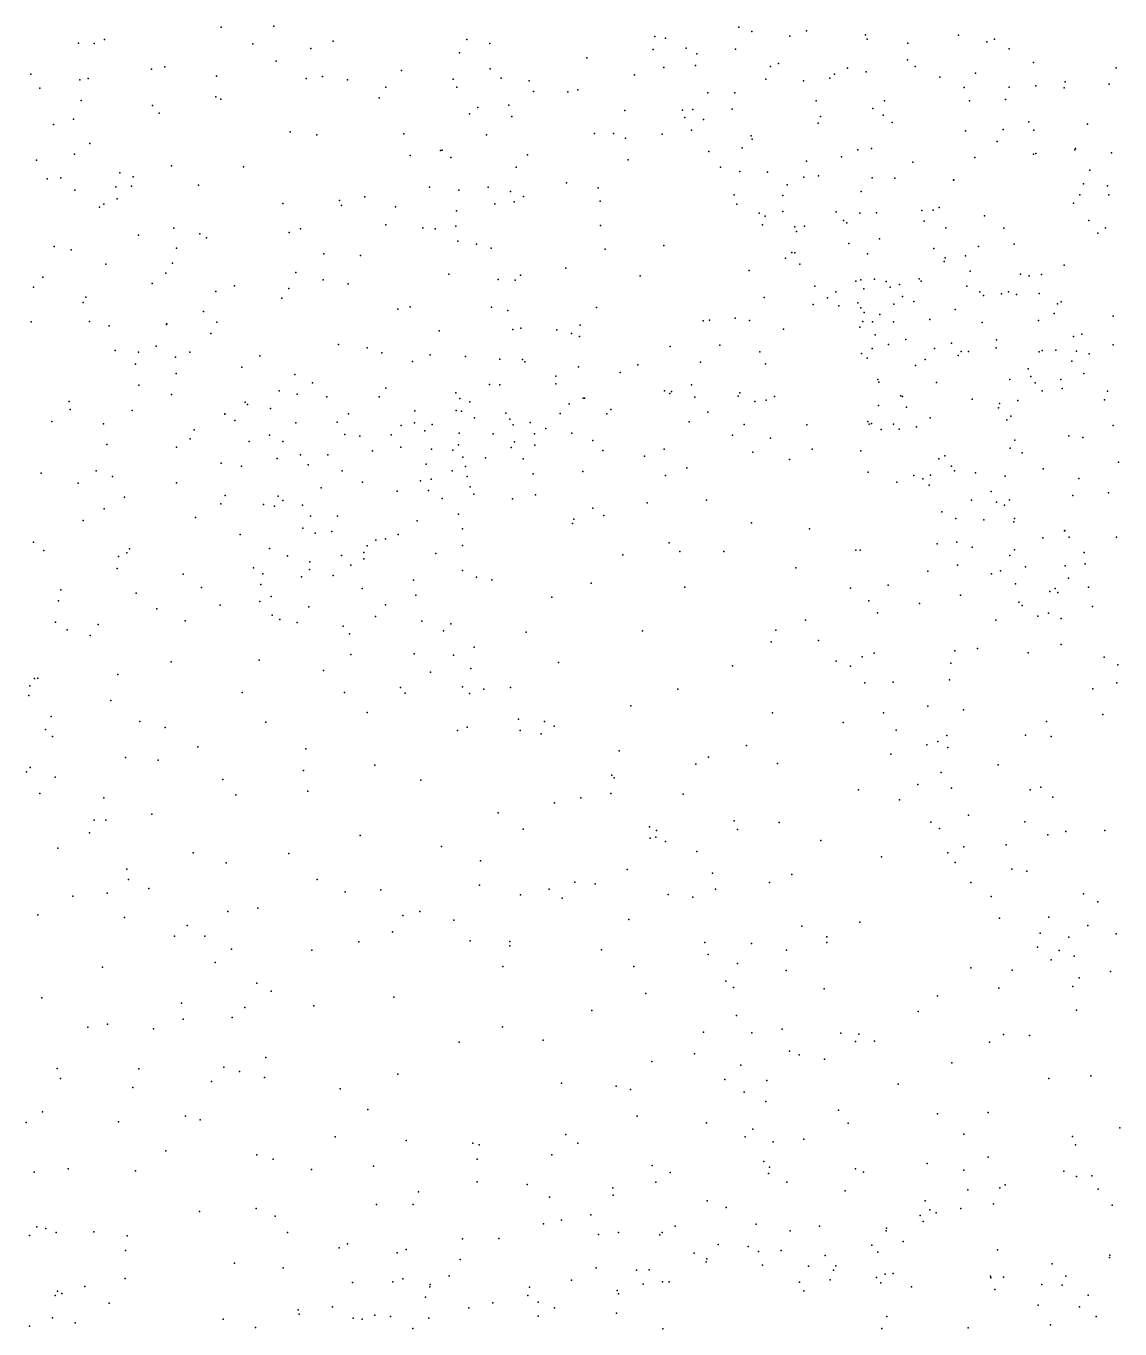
# Model space of a CAD drawing. Header units: metres. Extents: x -23.9 to 23.9, y -28.5 to 28.5.
# Drawn here: x 7.471 to 8.964, y 0.012 to 1.791 of the extents above; entities that cross this region are included whole.
import ezdxf

# ---------------------------------------------------------------- set-up
doc = ezdxf.new("R2010")
doc.units = ezdxf.units.M

msp = doc.modelspace()

# ---------------------------------------------------------------- linework, layer by layer
for p in [(7.737, 1.7899, 20.0564), (7.8087, 1.7914, -10.4036), (8.4438, 1.7901, 23.4447), (8.4613, 1.784, 22.6594), (8.5362, 1.7851, 21.4219), (8.6169, 1.7794, 20.386), (7.5422, 1.7679, 19.3454), (7.5637, 1.7677, 19.7244), (7.5774, 1.7729, 22.3736), (7.7803, 1.7672, -8.4172), (7.8898, 1.7709, 20.1505), (8.0722, 1.7731, 20.4375), (8.1039, 1.7674, 20.6408), (8.3291, 1.777, 21.044), (8.3437, 1.7747, 23.229), (8.3717, 1.7613, 20.7), (8.5134, 1.7775, 20.4646), (8.6189, 1.7736, 22.5182), (8.6747, 1.7682, -22.5853), (8.7435, 1.7788, 20.309), (8.7823, 1.7697, 19.8262), (8.7929, 1.7736, 19.9949), (7.8592, 1.7609, -0.5112), (8.0622, 1.7547, 8.3978), (8.2361, 1.7481, 21.4108), (8.3266, 1.7593, 23.0654), (8.3864, 1.7534, 21.1915), (8.4391, 1.76, -10.0842), (8.6741, 1.7452, 21.7272), (8.8128, 1.7601, 19.6747), (7.4768, 1.7258, 22.9182), (7.6417, 1.7327, 19.9971), (7.66, 1.7357, 22.3763), (7.812, 1.7433, 22.3467), (7.9831, 1.7309, 22.2664), (8.1041, 1.7332, 20.7432), (8.3412, 1.7349, 20.8759), (8.3847, 1.7376, 23.3026), (8.4869, 1.7361, 4.2329), (8.4979, 1.7405, -1.2963), (8.5745, 1.7259, -1.7737), (8.592, 1.7339, 2.3892), (8.6176, 1.7288, 21.9179), (8.6844, 1.7364, 22.3403), (8.7671, 1.7272, 23.6657), (8.846, 1.7415, 20.2331), (8.9589, 1.7343, 23.7066), (7.5438, 1.718, 19.6425), (7.5555, 1.7196, 19.9568), (7.7304, 1.7229, 6.54), (7.8528, 1.7199, -11.2663), (7.8751, 1.7223, 13.7105), (7.9093, 1.7181, 22.3152), (7.9619, 1.708, 0.8262), (8.0536, 1.7188, 21.1347), (8.0585, 1.7079, 20.3373), (8.1194, 1.7203, 21.207), (8.1574, 1.7165, 22.1074), (8.3015, 1.7248, 21.6907), (8.4804, 1.7187, 21.3217), (8.5322, 1.7166, -0.1066), (8.5682, 1.7201, 22.5781), (8.7182, 1.7218, 21.6424), (8.8127, 1.7079, 20.3108), (8.8491, 1.71, 20.097), (8.8894, 1.7152, 7.1505), (8.9494, 1.7121, 19.4625), (7.4894, 1.7064, 19.7964), (7.7298, 1.6949, 7.5272), (7.7364, 1.6914, -7.7755), (7.9525, 1.6935, 20.1722), (8.1634, 1.7022, -22.0943), (8.2102, 1.7016, 22.0348), (8.224, 1.7041, -17.6928), (8.4016, 1.7, 22.819), (8.4384, 1.7004, 2.6912), (8.7514, 1.7077, 21.5465), (8.8079, 1.6909, 19.8742), (8.8878, 1.7072, 19.5505), (7.5458, 1.6897, 22.3795), (7.6432, 1.6831, -12.5947), (7.6522, 1.6723, 18.6539), (8.0874, 1.6801, 4.7165), (8.1297, 1.6833, 20.5807), (8.2881, 1.6763, -23.4854), (8.367, 1.6766, 22.9661), (8.381, 1.6776, 23.2337), (8.4347, 1.6781, 21.2343), (8.5491, 1.6893, 20.4741), (8.6266, 1.679, 21.8398), (8.6428, 1.6891, 21.4575), (8.7588, 1.6894, 22.4504), (7.5079, 1.6569, 19.3809), (7.5353, 1.6644, 19.5618), (8.0761, 1.6714, 17.6634), (8.134, 1.6681, 20.6692), (8.3702, 1.6665, 23.1414), (8.3956, 1.6637, 20.7464), (8.5521, 1.6588, 23.499), (8.5551, 1.6678, 14.5014), (8.6406, 1.6697, 22.5483), (8.6531, 1.6597, 20.4152), (8.8397, 1.6608, 23.6653), (8.92, 1.6575, 20.2023), (7.831, 1.6468, 20.0632), (7.8674, 1.643, 22.3315), (7.9865, 1.6443, 21.0981), (8.099, 1.6431, 20.8506), (8.2465, 1.6446, 21.4253), (8.2725, 1.6447, 21.886), (8.2891, 1.6384, 21.5671), (8.3389, 1.6438, 1.179), (8.379, 1.6491, 20.9908), (8.4606, 1.6413, 22.7595), (8.4621, 1.6369, 13.9443), (8.7531, 1.6485, 23.6202), (8.8045, 1.6501, 3.9678), (8.8463, 1.6491, 19.9995), (7.5576, 1.6312, 19.9223), (8.0364, 1.6214, 20.9852), (8.0386, 1.6218, -1.9433), (8.4029, 1.6199, 20.8468), (8.4484, 1.6249, 23.3103), (8.6062, 1.6222, 22.6089), (8.625, 1.6242, 23.5325), (8.7964, 1.6336, 1.062), (8.9023, 1.6224, 20.1027), (8.9036, 1.6241, -1.0138), (7.4849, 1.6081, 19.2481), (7.5366, 1.6167, 19.7636), (7.9948, 1.6148, 20.2081), (8.0503, 1.6118, 20.2871), (8.1552, 1.6155, 21.2784), (8.2927, 1.6087, 21.758), (8.5361, 1.6068, 23.431), (8.5839, 1.6127, 21.3535), (8.6812, 1.6054, 22.3187), (8.7661, 1.6117, 21.5417), (8.8462, 1.6164, -21.8511), (8.8493, 1.6172, 19.8663), (8.9527, 1.6184, 18.8326), (7.5178, 1.5843, 2.9309), (7.5987, 1.5909, 19.4923), (7.6166, 1.5854, -7.1482), (7.6693, 1.6007, 22.3736), (7.7673, 1.5991, 22.3616), (8.1398, 1.5986, 2.4474), (8.4188, 1.5985, 23.1538), (8.4449, 1.5927, 20.7472), (8.4828, 1.5918, 20.661), (8.5327, 1.585, 20.5884), (8.5527, 1.5867, 22.6979), (8.6256, 1.5843, 21.8124), (8.6568, 1.5839, 21.7238), (8.9232, 1.5948, 20.3667), (7.4991, 1.5826, 18.2439), (7.5373, 1.5671, 8.4497), (7.5933, 1.572, 19.3839), (7.6146, 1.5728, 19.6459), (7.7058, 1.5743, 19.9853), (8.0215, 1.5715, 1.5238), (8.0614, 1.5672, 17.3114), (8.1014, 1.5713, 20.3862), (8.2085, 1.5773, 22.0224), (8.2515, 1.5705, 3.0282), (8.5096, 1.5746, -18.3777), (8.6109, 1.5656, 22.1386), (8.7369, 1.5812, 18.203), (8.7374, 1.5815, 23.5657), (8.9144, 1.5759, 15.4437), (8.9471, 1.5734, 23.6529), (7.5768, 1.548, 19.2964), (7.595, 1.5553, 19.7744), (7.8211, 1.5489, -22.4347), (7.8985, 1.553, 3.1897), (7.933, 1.558, 6.7788), (8.1104, 1.5485, 20.8495), (8.1318, 1.5653, 20.471), (8.1368, 1.5514, 22.1197), (8.1497, 1.5588, 20.639), (8.2545, 1.5522, 21.4789), (8.4372, 1.5611, 23.0242), (8.4412, 1.5482, 20.9282), (8.5039, 1.5601, 21.1983), (8.9009, 1.5496, 19.8342), (8.9092, 1.5611, 19.7236), (8.949, 1.5608, 19.6251), (7.571, 1.5439, 22.3693), (7.9011, 1.5465, 20.0975), (7.9749, 1.5444, -24.4568), (8.0584, 1.5392, 22.2023), (8.4714, 1.536, 23.2142), (8.4795, 1.5316, 21.0954), (8.504, 1.5384, 13.0182), (8.5765, 1.5377, 21.271), (8.6088, 1.5357, 23.4326), (8.6315, 1.5365, 20.538), (8.6934, 1.5397, 20.4798), (8.7093, 1.5399, 21.3915), (8.7172, 1.5436, 21.6108), (8.7791, 1.5323, 13.6442), (7.6723, 1.5153, 19.4926), (7.8454, 1.5143, -2.3567), (7.9616, 1.5198, 20.1504), (8.0121, 1.5159, 21.0392), (8.0292, 1.5146, 0.3999), (8.0571, 1.5181, 21.1749), (8.2548, 1.5191, 21.8922), (8.476, 1.5199, 20.8305), (8.52, 1.5173, 23.2905), (8.5333, 1.5181, 22.8079), (8.5865, 1.526, -21.1703), (8.5912, 1.5227, 21.9871), (8.6967, 1.525, 22.6237), (8.7265, 1.5158, 22.3998), (8.8055, 1.5153, 23.5523), (8.9214, 1.5261, 14.2584), (8.9446, 1.5159, 20.019), (7.6241, 1.506, 19.9009), (7.7076, 1.5075, 22.3553), (7.7167, 1.5021, -11.9933), (7.8299, 1.5093, 20.0462), (8.0601, 1.4979, 1.9281), (8.5226, 1.5108, 20.7123), (8.594, 1.4946, -0.6098), (8.6356, 1.501, 22.2236), (8.9341, 1.5087, 19.9005), (7.509, 1.4906, 18.7656), (7.532, 1.486, 18.6101), (7.6758, 1.488, 19.7217), (7.8772, 1.4802, 18.4674), (7.927, 1.478, 8.6318), (8.0856, 1.4935, 20.9193), (8.1054, 1.4882, 21.2479), (8.2611, 1.4866, 21.5481), (8.3414, 1.4919, 8.4615), (8.5161, 1.482, 7.6315), (8.5203, 1.4819, 22.919), (8.6196, 1.4802, 22.753), (8.7098, 1.4876, 0.0834), (8.7531, 1.4778, 21.5642), (8.771, 1.4906, 20.4939), (8.8199, 1.4937, 17.6669), (7.5793, 1.4663, 19.2008), (7.6706, 1.4676, 19.3535), (8.2077, 1.461, 21.4235), (8.5074, 1.4746, 20.9382), (8.527, 1.4664, 23.1422), (8.7243, 1.4698, 21.3129), (8.7253, 1.4748, 23.4964), (8.8878, 1.4648, 20.4822), (7.4932, 1.4485, 19.0249), (7.6614, 1.4539, 19.8131), (7.8388, 1.4547, -16.6874), (7.8764, 1.4448, 20.088), (8.0477, 1.4525, 22.1769), (8.1152, 1.4453, 20.4346), (8.1384, 1.4446, 20.5573), (8.1455, 1.4514, 20.6421), (8.3091, 1.4502, 0.1538), (8.4578, 1.4576, 13.3598), (8.6037, 1.4432, 21.132), (8.6105, 1.445, 22.1016), (8.6288, 1.4457, 19.2054), (8.6449, 1.4427, 23.3908), (8.6898, 1.4463, 22.3327), (8.6925, 1.443, 19.3662), (8.7598, 1.4566, 22.5429), (8.8283, 1.4528, 21.4144), (8.8402, 1.4505, 23.6047), (8.8569, 1.4522, 22.5984), (7.4805, 1.4347, 22.3254), (7.6428, 1.4397, -25.1386), (7.7295, 1.4289, 19.4704), (7.7549, 1.4369, 20.0059), (7.8291, 1.4331, 5.242), (7.9104, 1.4395, 22.2679), (8.5475, 1.4363, 19.3119), (8.5764, 1.4285, 23.0056), (8.6143, 1.4327, 22.8695), (8.6505, 1.4349, 20.6711), (8.6631, 1.4385, 21.7137), (8.7551, 1.4363, 22.4241), (8.7729, 1.4283, 20.5797), (8.778, 1.4234, 23.5427), (8.8026, 1.4256, 22.6973), (8.8121, 1.4287, 19.3723), (8.8227, 1.4248, 19.1182), (8.8536, 1.4264, 19.2127), (7.5487, 1.4141, 18.3923), (7.5519, 1.4213, 18.8817), (7.8198, 1.4197, 6.3487), (7.9948, 1.4078, 21.1426), (8.1058, 1.4076, 20.8337), (8.2492, 1.407, 21.6981), (8.4783, 1.4209, 19.2328), (8.5454, 1.4112, -10.9565), (8.5646, 1.4204, 19.4283), (8.5801, 1.4096, 19.0498), (8.6064, 1.4135, 21.0292), (8.6102, 1.4065, 23.2162), (8.6552, 1.4117, 2.1163), (8.6671, 1.4223, 22.8047), (8.6826, 1.4151, 21.1944), (8.879, 1.4123, 21.3417), (8.8839, 1.4148, 19.31), (7.4775, 1.3877, -21.1534), (7.5569, 1.3881, 18.9594), (7.713, 1.4015, 22.3171), (7.9783, 1.4049, 22.2068), (8.1285, 1.4029, 20.7438), (8.3949, 1.3889, 19.2104), (8.4038, 1.3899, 19.3217), (8.4389, 1.3927, 19.4029), (8.4583, 1.3895, 19.0784), (8.6131, 1.3882, 21.9272), (8.6149, 1.4005, 19.5015), (8.6363, 1.3975, 21.8026), (8.7047, 1.3908, 23.433), (8.739, 1.4044, 19.0236), (8.853, 1.3893, 22.5329), (8.8741, 1.3988, 19.431), (8.9549, 1.3955, 19.253), (7.584, 1.3822, 22.3191), (7.6624, 1.3838, 18.6383), (7.6629, 1.385, 19.222), (7.7226, 1.3714, 19.9243), (7.7311, 1.3869, 19.3634), (8.0346, 1.3751, 20.9776), (8.1352, 1.3769, 22.0297), (8.1461, 1.3788, 21.3693), (8.1953, 1.3767, 21.9077), (8.2151, 1.3718, 21.5308), (8.2271, 1.3831, 21.8126), (8.5048, 1.3777, 18.9991), (8.6091, 1.3803, 18.9579), (8.6262, 1.3874, 20.9444), (8.6549, 1.3874, 20.7807), (8.776, 1.3865, 21.2179), (8.9119, 1.3705, 20.6122), (7.6481, 1.3544, 18.4541), (7.8969, 1.3567, 22.2357), (8.226, 1.3674, 21.615), (8.3501, 1.3537, 19.1141), (8.4179, 1.3557, 19.4847), (8.6297, 1.3696, 14.7179), (8.648, 1.3564, 23.1207), (8.6719, 1.3634, 22.9501), (8.7343, 1.3582, 21.1027), (8.7954, 1.3629, 20.6861), (8.9005, 1.3677, 21.2723), (8.9549, 1.3561, 19.0489), (7.5921, 1.3485, 19.0821), (7.6239, 1.3463, -8.5282), (7.6747, 1.3395, 5.7793), (7.6942, 1.3463, 18.7484), (7.7899, 1.341, 19.566), (7.9362, 1.3519, 20.1551), (7.9562, 1.3452, 21.0734), (8.0221, 1.3425, 20.2583), (8.0705, 1.3401, 20.89), (8.1175, 1.3364, 20.5357), (8.1483, 1.3359, 20.4044), (8.4723, 1.3465, 19.5615), (8.6114, 1.3443, 1.5012), (8.6189, 1.3378, 19.6243), (8.6257, 1.3511, 22.1016), (8.6982, 1.336, 21.6853), (8.7111, 1.351, 21.011), (8.743, 1.3417, 19.6169), (8.7473, 1.3469, 22.8363), (8.7571, 1.3472, 20.7684), (8.795, 1.352, 18.9225), (8.854, 1.3466, 23.6763), (8.8577, 1.3486, 21.1805), (8.8765, 1.3488, 19.5612), (8.905, 1.3475, 18.978), (8.9221, 1.3438, 22.661), (7.62, 1.3296, 18.9844), (7.6756, 1.3168, 18.8895), (7.7652, 1.3257, 19.7488), (7.9981, 1.3334, 22.1504), (8.1516, 1.3331, 21.4404), (8.2247, 1.3261, -23.9737), (8.2815, 1.3185, 19.2013), (8.306, 1.3289, 19.3584), (8.3913, 1.3326, 18.9993), (8.4803, 1.3304, 18.9247), (8.6849, 1.328, 18.8652), (8.8386, 1.3233, 21.5107), (8.8982, 1.3337, 20.7108), (8.9148, 1.3168, 23.7342), (7.6243, 1.3009, 22.2715), (7.8373, 1.3156, 20.0939), (7.8615, 1.3042, -17.2591), (8.1032, 1.3021, 20.7385), (8.1173, 1.3016, 20.6255), (8.1937, 1.3135, 21.7421), (8.194, 1.3029, -22.9444), (8.3793, 1.3016, 20.1483), (8.6337, 1.3086, 0.649), (8.6351, 1.3052, 23.2294), (8.7137, 1.3046, 22.3127), (8.8136, 1.3086, 20.9055), (8.8424, 1.3127, 20.8087), (8.8485, 1.3042, 22.4853), (8.8834, 1.3086, 18.8992), (7.6691, 1.2881, 19.0758), (7.8161, 1.2932, 18.7848), (7.8407, 1.2888, 18.6741), (7.881, 1.2851, 22.1906), (7.9528, 1.2851, 18.6616), (7.9616, 1.297, 18.8238), (8.0571, 1.2905, 22.0489), (8.0627, 1.2829, 18.848), (8.2311, 1.2832, 19.313), (8.2328, 1.2833, 20.1196), (8.3424, 1.2935, 20.2415), (8.3493, 1.2896, 20.0583), (8.3516, 1.2923, 19.5572), (8.3837, 1.2849, 20.3272), (8.443, 1.2861, 20.0743), (8.445, 1.2904, 20.2252), (8.4926, 1.2856, 18.5107), (8.6651, 1.2867, 21.8145), (8.6673, 1.2857, 23.4192), (8.7625, 1.2821, 18.8157), (8.8579, 1.2935, 19.6513), (8.8854, 1.2965, 20.9552), (8.9432, 1.281, 12.4939), (8.9471, 1.2929, 20.8788), (7.5295, 1.2786, 22.2459), (7.5306, 1.268, -9.5023), (7.6155, 1.2665, 18.2776), (7.7698, 1.2779, 19.3391), (7.7729, 1.2745, 18.9248), (7.8041, 1.2692, 19.4615), (8.0013, 1.2661, -2.7933), (8.0576, 1.2666, 20.8488), (8.0651, 1.2657, 20.3342), (8.0766, 1.2781, 18.742), (8.2122, 1.2754, 20.2563), (8.2688, 1.2678, 19.4754), (8.4013, 1.2642, 19.9604), (8.4655, 1.2788, 20.308), (8.481, 1.2808, 18.8535), (8.6343, 1.2733, 23.097), (8.6727, 1.2709, 22.9401), (8.7984, 1.27, 3.7639), (8.7998, 1.2761, 22.7617), (8.8246, 1.2802, -20.3414), (7.5059, 1.2513, 18.1621), (7.5763, 1.2482, 24.1618), (7.7419, 1.2621, 19.0155), (7.7419, 1.2616, 19.2067), (7.7555, 1.2526, 19.8865), (7.8389, 1.2496, 18.551), (7.8955, 1.2506, 19.0518), (7.9106, 1.2617, 21.1353), (7.9826, 1.2458, 21.3066), (8.0011, 1.2498, 19.0328), (8.0248, 1.2474, 18.5691), (8.0827, 1.2564, 20.4901), (8.1254, 1.2628, 21.4967), (8.1311, 1.2547, 21.8608), (8.1356, 1.2467, 18.6518), (8.1587, 1.2502, 18.7493), (8.1998, 1.2626, 20.4336), (8.2637, 1.2619, 19.021), (8.3761, 1.2509, 19.6386), (8.4508, 1.2475, 5.7922), (8.5366, 1.2467, 19.9636), (8.6197, 1.2514, 19.7415), (8.6215, 1.2477, 18.7722), (8.625, 1.2488, 20.137), (8.6551, 1.2479, 21.953), (8.7048, 1.2565, 6.1232), (8.8095, 1.2537, 22.4158), (8.8151, 1.2586, 19.7187), (8.955, 1.2461, 14.5158), (7.6948, 1.228, 18.3499), (7.7002, 1.24, 22.2179), (7.8027, 1.2329, 22.1869), (7.9058, 1.2335, 18.4967), (7.9264, 1.2312, -21.1542), (7.9691, 1.2333, 20.2156), (8.015, 1.2386, 6.9956), (8.062, 1.2356, 20.1468), (8.1083, 1.2347, 19.0851), (8.1648, 1.2344, 19.1714), (8.1801, 1.242, 18.8566), (8.2159, 1.2355, -20.7845), (8.4349, 1.2326, 19.6983), (8.487, 1.2289, 19.8893), (8.6383, 1.2404, 20.2351), (8.6628, 1.2408, 22.0844), (8.6862, 1.2443, 22.1932), (8.8944, 1.232, 23.7551), (8.9136, 1.2298, 21.497), (7.581, 1.2201, 18.1951), (7.6761, 1.2163, 20.0133), (7.7753, 1.2241, 19.0859), (7.821, 1.2243, 19.6518), (7.9437, 1.2113, 19.137), (7.9824, 1.2166, 20.9596), (8.0242, 1.2138, 22.0036), (8.0534, 1.2122, 5.4564), (8.061, 1.2194, 20.0563), (8.1328, 1.2158, 20.3891), (8.1376, 1.2236, 21.6885), (8.1651, 1.2193, 19.9302), (8.2444, 1.2256, 19.8845), (8.2581, 1.2119, 18.7075), (8.3417, 1.2135, 20.5033), (8.5437, 1.2139, 20.4606), (8.6102, 1.2115, 23.1816), (8.8144, 1.2149, 18.7524), (8.8204, 1.2261, 21.5794), (7.7367, 1.1945, 19.9557), (7.8134, 1.201, 19.7513), (7.8451, 1.2058, 21.2265), (7.8557, 1.1921, 19.1579), (7.8826, 1.2058, 22.1204), (8.0166, 1.1933, 20.8585), (8.067, 1.2028, 21.9108), (8.098, 1.2018, 21.5553), (8.1494, 1.2006, 19.3055), (8.3148, 1.2041, 19.7903), (8.4627, 1.2094, 20.4966), (8.5128, 1.1994, 18.7483), (8.7168, 1.2004, 20.1039), (8.725, 1.2047, 23.5878), (8.8305, 1.2086, 22.7123), (8.962, 1.1961, 22.6185), (7.4911, 1.1808, 22.1607), (7.5661, 1.1843, 23.5742), (7.5886, 1.1763, 14.266), (7.7646, 1.1905, 18.4531), (7.9023, 1.1841, 20.1633), (8.0523, 1.1839, 18.4469), (8.0704, 1.1899, 20.6959), (8.0729, 1.1762, 21.8265), (8.1629, 1.1799, 19.4405), (8.2306, 1.1833, 19.577), (8.3435, 1.1777, 19.7008), (8.3728, 1.188, 18.8023), (8.6205, 1.1824, 23.3669), (8.6828, 1.1778, 20.4057), (8.7055, 1.1781, 19.9746), (8.734, 1.1906, 20.2221), (8.7382, 1.1842, 22.2364), (8.7668, 1.1813, 4.4083), (8.8072, 1.1769, 22.3507), (8.8591, 1.1866, -8.7069), (7.5416, 1.1672, 18.1416), (7.6758, 1.1675, 22.1556), (7.8735, 1.1607, 18.3942), (7.9301, 1.1685, 21.3495), (7.9774, 1.1565, 21.9556), (8.009, 1.1706, 19.9967), (8.02, 1.1571, 21.4995), (8.0238, 1.1729, 19.1772), (8.077, 1.1623, 21.6813), (8.6593, 1.1685, 19.8567), (8.695, 1.1733, 21.9495), (8.7036, 1.1644, 22.8643), (8.9081, 1.1734, 22.523), (7.6051, 1.1481, 18.2198), (7.7364, 1.1392, 14.6171), (7.7425, 1.1502, 18.3381), (7.8148, 1.1495, 21.0893), (7.8212, 1.1436, 19.3886), (8.0387, 1.1465, 21.5885), (8.0818, 1.1523, 19.8561), (8.1349, 1.1459, 18.4349), (8.1659, 1.1511, 19.8053), (8.3184, 1.1404, 20.6032), (8.3998, 1.1441, 18.7336), (8.7614, 1.144, 21.7699), (8.7883, 1.1558, 20.14), (8.7957, 1.1413, 18.6981), (8.8131, 1.1447, 21.6677), (8.8998, 1.1506, 22.4252), (8.9486, 1.154, 18.7625), (7.5772, 1.1322, 22.1142), (7.7945, 1.138, 22.0798), (7.8099, 1.136, 20.0096), (7.8478, 1.1373, 19.8209), (7.859, 1.1223, 19.3164), (7.8957, 1.122, 8.6749), (8.0608, 1.1247, 19.2449), (8.2446, 1.1333, 18.4923), (8.2593, 1.123, -23.4619), (8.7207, 1.1283, -19.9146), (8.8063, 1.137, 19.8189), (7.5483, 1.1163, 21.2998), (7.702, 1.1202, 18.2669), (7.8486, 1.106, 19.5234), (8.0044, 1.1159, 18.3408), (8.0664, 1.1051, 17.3914), (8.2166, 1.1122, 20.6225), (8.2184, 1.1181, 19.6945), (8.4608, 1.1132, 20.6326), (8.5403, 1.105, 18.6754), (8.7399, 1.119, 21.9015), (8.7781, 1.1172, 19.944), (8.819, 1.1146, 23.7202), (8.82, 1.1192, 20.2996), (7.4808, 1.0869, 21.3453), (7.7627, 1.0971, 21.3458), (7.8651, 1.0988, 19.6366), (7.8879, 1.1011, 21.9548), (7.948, 1.0894, 21.5448), (7.9613, 1.0913, 20.8181), (7.9788, 1.0972, 21.6389), (8.3487, 1.0857, 18.5548), (8.7414, 1.0868, 20.5018), (8.8588, 1.0928, 20.1066), (8.8882, 1.1021, 23.7735), (8.889, 1.1026, 19.8136), (8.8946, 1.0933, 21.6316), (8.9596, 1.0934, 22.5217), (7.4947, 1.0752, 22.0151), (7.6081, 1.0721, 21.3509), (7.6119, 1.0775, 21.148), (7.8029, 1.0781, 17.061), (7.8277, 1.0681, 20.9902), (7.9014, 1.0683, 20.9064), (7.9315, 1.0726, 21.8032), (7.9362, 1.0817, 19.3175), (8.0298, 1.0714, 20.6301), (8.0666, 1.0823, 19.3542), (8.2853, 1.0696, 18.4459), (8.3632, 1.0739, 20.6834), (8.4232, 1.074, 18.6035), (8.6036, 1.0758, 23.3252), (8.6095, 1.0757, 20.6214), (8.7146, 1.0844, 23.598), (8.7624, 1.08, 22.0605), (8.8139, 1.0687, 20.4392), (8.8203, 1.0763, -0.0878), (8.9152, 1.0725, 18.69), (7.5951, 1.0509, 21.9968), (7.5967, 1.067, 18.1379), (7.7809, 1.0518, 21.9361), (7.8578, 1.0597, 21.4851), (7.9141, 1.0555, -11.5723), (7.9317, 1.064, 19.7291), (8.5217, 1.0515, 20.6811), (8.7421, 1.0551, 22.7907), (8.8353, 1.0529, 22.2284), (8.8891, 1.0543, 20.2667), (8.9167, 1.057, 22.3453), (7.6851, 1.0429, 21.9548), (7.7937, 1.0436, 18.2801), (7.8468, 1.0394, 21.8171), (7.8573, 1.0495, -25.281), (7.89, 1.041, 18.2641), (7.9993, 1.0347, 19.3876), (8.0665, 1.0482, 19.728), (8.0857, 1.039, 18.2885), (8.1064, 1.0352, 19.5282), (8.7019, 1.0472, 20.5886), (8.7888, 1.0435, 21.9736), (8.8008, 1.0475, 22.1292), (8.8937, 1.0376, 20.0258), (7.5179, 1.0214, 21.2484), (7.6207, 1.017, 21.9026), (7.71, 1.0249, 21.3336), (7.7912, 1.0287, 21.0885), (7.9296, 1.0234, 19.6219), (8.0029, 1.0144, 18.2545), (8.2423, 1.0308, 20.6983), (8.3699, 1.0254, 18.4848), (8.596, 1.0237, 23.2044), (8.6477, 1.028, 23.4706), (8.7462, 1.0145, 23.6365), (8.8215, 1.0297, 22.7052), (8.8684, 1.0192, 17.3595), (8.8757, 1.0232, 19.8879), (8.8792, 1.018, 20.3876), (8.9211, 1.0254, 20.1547), (7.515, 1.0068, 21.4186), (7.7355, 1.0007, 18.2276), (7.7896, 1.0059, 21.7029), (7.8051, 1.0127, 21.5953), (7.8564, 0.9986, 21.1414), (7.9614, 1.0013, 20.9093), (8.1885, 1.0117, 18.3135), (8.6212, 1.0066, 23.388), (8.6903, 1.003, 22.8759), (8.8259, 1.0048, 23.7254), (8.8306, 1.0001, 20.5065), (8.9268, 0.999, 21.7348), (7.6489, 0.9957, 21.5768), (7.6879, 0.9791, 21.4983), (7.8067, 0.9868, 21.4945), (7.8171, 0.9813, 21.2454), (7.9476, 0.9851, 21.0367), (8.011, 0.9789, 19.6035), (8.5347, 0.9804, -0.4565), (8.6329, 0.99, 23.0138), (8.7945, 0.9802, 5.6661), (8.8519, 0.9857, 22.0102), (8.8664, 0.9898, 22.1073), (8.884, 0.9824, 21.8532), (7.5109, 0.9773, 21.6099), (7.5267, 0.9671, 18.074), (7.5688, 0.9744, 21.4961), (7.8409, 0.9768, -1.1598), (7.9037, 0.9721, 21.221), (7.9121, 0.9614, 19.4002), (8.0407, 0.9655, -2.0838), (8.0507, 0.9753, 20.698), (8.1532, 0.9639, 20.7145), (8.3121, 0.9654, 20.7541), (8.4943, 0.9666, 18.5717), (7.5582, 0.9594, 21.7129), (8.0822, 0.9432, 19.5645), (8.488, 0.9506, 20.7566), (8.5527, 0.9525, 8.0134), (8.8838, 0.947, 22.6714), (7.789, 0.9254, 18.1981), (7.9141, 0.9332, 21.3322), (8.0002, 0.9343, 21.2402), (8.0542, 0.9323, 21.1055), (8.6123, 0.9303, 23.153), (8.6285, 0.9349, 20.7198), (8.7385, 0.9383, 20.6518), (8.7698, 0.9413, 22.7749), (8.839, 0.9354, 18.6069), (8.9426, 0.9295, 22.0594), (7.6686, 0.9235, 18.1524), (7.8767, 0.9113, 20.7044), (8.0228, 0.909, 20.8805), (8.078, 0.9144, 21.0028), (8.1973, 0.9223, 18.2525), (8.4351, 0.918, 18.4656), (8.5765, 0.9243, 18.5778), (8.5961, 0.9174, -17.4682), (8.7331, 0.9215, 18.5874), (8.9612, 0.9192, 21.9177), (7.4755, 0.8907, 21.9383), (7.4818, 0.9005, 21.8068), (7.4867, 0.9008, 8.8108), (7.596, 0.9058, 21.3862), (8.6159, 0.8945, 23.2341), (8.6544, 0.8955, 22.9968), (8.7316, 0.8986, 23.5858), (8.9598, 0.8944, 22.631), (7.4742, 0.8771, 23.3322), (7.7657, 0.8815, 20.4721), (7.9052, 0.8812, 20.618), (7.9819, 0.8883, 20.7888), (7.988, 0.8806, -17.8918), (8.0665, 0.8891, 21.2919), (8.0761, 0.8802, -0.6501), (8.0956, 0.8861, 20.7535), (8.1321, 0.8883, 21.0867), (8.3605, 0.8858, 18.3474), (8.9272, 0.8865, 23.7728), (7.5861, 0.8704, 18.1139), (7.9364, 0.8543, 14.6803), (8.2964, 0.8632, 18.2893), (8.7016, 0.8628, 20.7185), (8.7503, 0.8578, 22.8411), (7.5046, 0.8485, 21.4156), (7.6257, 0.8418, 21.4906), (7.7977, 0.8407, 21.5141), (8.1431, 0.845, 20.8283), (8.1786, 0.8417, 21.1839), (8.4899, 0.8537, 18.5017), (8.5862, 0.8404, 18.562), (8.6414, 0.8538, 23.3305), (8.864, 0.8417, 20.5903), (8.9409, 0.8516, 20.4771), (7.4971, 0.8307, 21.7343), (7.5065, 0.8214, 21.8845), (7.6603, 0.8338, 17.9593), (8.0595, 0.8297, 18.1623), (8.0729, 0.834, 21.404), (8.1452, 0.8297, -12.3254), (8.1738, 0.8249, 21.2667), (8.1914, 0.8354, 18.2119), (8.6585, 0.8299, 23.0509), (8.7276, 0.8225, -9.3041), (8.8351, 0.8231, 23.6794), (8.8703, 0.8215, 22.7254), (7.705, 0.8073, 21.5517), (7.8524, 0.8044, 17.573), (8.2803, 0.8019, 20.8933), (8.4544, 0.8092, 18.4261), (8.7003, 0.8101, 22.9619), (8.7156, 0.8143, 18.5713), (8.7289, 0.8063, -2.0237), (7.6063, 0.7928, 21.5584), (7.6511, 0.7892, 18.1412), (8.3851, 0.7836, 20.8399), (8.4022, 0.7932, 18.3439), (8.4965, 0.7845, 7.7176), (8.6511, 0.7973, 23.1859), (8.7976, 0.7828, 20.684), (7.4709, 0.7733, 7.7015), (7.4762, 0.779, 21.5151), (7.5104, 0.7656, 18.0763), (7.8494, 0.7751, 21.58), (7.9469, 0.7823, 21.5491), (8.2705, 0.7684, 21.1434), (8.2737, 0.765, -11.4354), (8.7199, 0.7724, 23.4782), (7.7391, 0.7628, 18.1401), (8.0097, 0.7617, 18.1324), (8.6072, 0.7484, 20.8039), (8.6881, 0.7558, -2.633), (8.7342, 0.7506, 20.7388), (8.8414, 0.7485, -5.2641), (8.8561, 0.7521, 22.7724), (7.4895, 0.7437, 22.0692), (7.5766, 0.7376, 18.1275), (7.757, 0.7419, 21.619), (7.8553, 0.7469, 18.1268), (8.192, 0.7309, -1.6436), (8.2279, 0.7376, 21.357), (8.269, 0.7436, 21.2538), (8.3675, 0.7425, 8.209), (8.6629, 0.7349, 18.5583), (8.8723, 0.7384, 20.6505), (7.6424, 0.7154, 16.8698), (8.1151, 0.7172, 21.5055), (8.7572, 0.7141, 18.5754), (7.5636, 0.707, 21.8422), (7.5792, 0.707, 21.6586), (8.1492, 0.6949, 18.1598), (8.3218, 0.6982, 18.2551), (8.4374, 0.7062, -9.7632), (8.4421, 0.6945, 20.8489), (8.499, 0.7038, 18.45), (8.7059, 0.7042, 23.1519), (8.7177, 0.6956, 6.5014), (8.8341, 0.7049, 23.5883), (7.557, 0.69, 21.9936), (7.9268, 0.6862, 21.6321), (8.3227, 0.6826, 20.9565), (8.3304, 0.6838, 21.1521), (8.3311, 0.6932, 21.0647), (8.3436, 0.678, 17.6124), (8.5558, 0.6794, 18.5091), (8.8655, 0.6869, 22.8282), (8.8901, 0.6918, 18.6074), (8.9436, 0.6928, 20.6238), (7.5141, 0.6689, 18.1046), (7.6986, 0.6626, 15.0982), (7.8295, 0.6614, 18.1201), (8.0377, 0.671, 7.5953), (8.3866, 0.6641, 18.2996), (8.7289, 0.6624, 23.2349), (8.7511, 0.6706, 23.3885), (8.8086, 0.6735, 20.6981), (7.7436, 0.6489, 18.1272), (8.091, 0.6516, -24.8115), (8.6387, 0.6571, 20.8037), (8.7391, 0.6491, 20.7501), (7.6083, 0.6404, -17.2698), (7.6106, 0.6259, 21.8005), (7.8679, 0.626, 21.6857), (8.2913, 0.6396, 21.3758), (8.4079, 0.6349, 5.4763), (8.516, 0.6327, 20.8475), (8.8166, 0.6402, 23.4896), (8.8371, 0.6374, 22.9061), (7.5811, 0.6074, 22.0366), (7.6383, 0.614, 21.7056), (7.9062, 0.6093, 18.1055), (7.955, 0.6121, -13.5902), (8.0897, 0.6184, 18.1301), (8.1454, 0.6053, 21.5735), (8.1847, 0.6129, 18.1628), (8.2199, 0.6225, 21.4954), (8.2477, 0.6201, 4.6044), (8.3474, 0.6054, 21.2961), (8.412, 0.6131, 20.9059), (8.4854, 0.622, 18.4134), (8.7607, 0.6218, 18.5863), (8.9144, 0.6065, 20.7841), (7.5342, 0.6033, 22.1098), (8.2027, 0.6005, 7.2703), (8.3808, 0.6021, 20.9944), (8.7881, 0.6027, 23.3421), (8.934, 0.5957, 22.8558), (7.4867, 0.5778, 22.8714), (7.6049, 0.5744, 18.1791), (7.746, 0.5824, 7.7846), (7.7871, 0.5868, 21.7364), (7.985, 0.577, 14.4108), (8.0083, 0.5822, 21.6638), (8.0547, 0.5704, 8.1878), (8.2937, 0.5714, 21.4308), (8.7995, 0.5734, 23.2207), (8.8672, 0.5747, 22.9782), (7.6904, 0.5633, 21.9182), (7.9709, 0.5545, 18.1168), (8.5298, 0.5625, 18.4828), (8.609, 0.5676, 18.5391), (8.855, 0.5529, 18.6247), (8.9201, 0.5634, 23.5135), (8.9589, 0.5521, 18.664), (7.6733, 0.5489, 8.7313), (7.7144, 0.5486, -23.5387), (7.9248, 0.5411, 21.7169), (8.0768, 0.5425, -1.1809), (8.131, 0.5357, 18.1519), (8.1312, 0.5412, -20.1145), (8.3973, 0.5401, 21.2202), (8.4612, 0.5389, 20.8744), (8.5638, 0.5479, -12.7711), (8.564, 0.5402, 20.8276), (8.8516, 0.5339, 20.7677), (8.8944, 0.5474, 20.9293), (7.7509, 0.531, 21.8495), (7.8608, 0.5298, 18.1194), (8.2563, 0.5301, 21.5064), (8.402, 0.5238, 20.9385), (8.5086, 0.5297, -6.2087), (8.8704, 0.5163, -4.0521), (8.8809, 0.5291, 23.063), (8.9016, 0.5216, 23.3844), (7.5751, 0.5064, 22.229), (7.7286, 0.5126, 22.0272), (8.1216, 0.5072, 21.6325), (8.3004, 0.5072, 18.2419), (8.442, 0.5115, 18.3688), (8.5083, 0.5017, -10.4597), (8.7607, 0.5056, 4.027), (8.8171, 0.5025, 7.4482), (8.951, 0.5006, 23.0125), (7.7858, 0.4845, 18.1332), (8.4258, 0.4871, 21.0306), (8.9082, 0.4919, 23.1868), (7.4921, 0.4645, 18.209), (7.8051, 0.4735, 21.8983), (7.9727, 0.4654, 21.7293), (8.3166, 0.4706, 21.4572), (8.4365, 0.4788, 4.1845), (8.5604, 0.4769, 18.5243), (8.715, 0.4673, 18.6323), (8.7987, 0.4778, 18.6387), (8.8997, 0.48, 21.0587), (7.6826, 0.4574, 22.1975), (7.7693, 0.4512, 22.0916), (7.8634, 0.4537, 21.8133), (8.2428, 0.447, 18.2131), (8.6888, 0.4459, 20.7783), (8.9046, 0.4477, 18.6872), (7.5817, 0.4284, 18.2108), (7.6852, 0.4356, 18.1744), (7.7521, 0.4377, 14.0373), (8.4404, 0.4402, 21.1182), (7.555, 0.4244, 22.3262), (7.6446, 0.422, 22.2711), (8.1211, 0.4251, 18.169), (8.3953, 0.4174, 21.3326), (8.4616, 0.4169, 20.8808), (8.5031, 0.4217, 18.4881), (8.5828, 0.4163, -14.5823), (8.6077, 0.4149, 18.6138), (8.8051, 0.4144, 20.9108), (8.8406, 0.4129, 20.9981), (8.062, 0.4038, 21.7013), (8.1767, 0.4065, 21.6221), (8.5129, 0.3916, -9.1036), (8.6032, 0.4047, 20.7853), (8.6288, 0.4053, 18.5282), (8.7859, 0.4038, 18.6807), (7.7977, 0.3831, 22.1413), (8.3249, 0.3776, 21.4702), (8.3834, 0.3881, 18.005), (8.5263, 0.3869, 18.5719), (8.5609, 0.3808, -1.2043), (8.7345, 0.3756, 20.8481), (7.5128, 0.3679, 18.2699), (7.6246, 0.3677, 22.3337), (7.7406, 0.37, 18.178), (7.762, 0.3638, -25.0312), (7.9779, 0.3603, 18.1624), (8.4463, 0.3727, 21.0336), (8.9244, 0.3581, 21.1854), (7.5176, 0.3545, 8.1547), (7.6164, 0.3421, 18.2382), (7.7235, 0.3501, 22.2641), (7.7961, 0.3555, -20.9826), (7.8992, 0.3402, 21.9258), (8.2018, 0.3478, 18.2303), (8.2761, 0.3438, 21.545), (8.2957, 0.3392, 18.2954), (8.4245, 0.3531, 21.2713), (8.482, 0.3515, 20.8296), (8.6615, 0.3466, 5.982), (8.8668, 0.3543, 21.1054), (8.4511, 0.3355, 21.1278), (8.4804, 0.3229, 18.5259), (7.493, 0.3088, 22.4349), (7.6882, 0.303, -13.2241), (7.9371, 0.312, 21.8381), (8.3051, 0.3028, -13.8127), (8.5797, 0.3109, 20.7574), (8.7152, 0.3063, 18.7385), (8.784, 0.3079, 20.9482), (7.4705, 0.2945, 9.0857), (7.5969, 0.2953, 17.6573), (7.7081, 0.2977, 18.2209), (8.3994, 0.2937, 21.3746), (8.4629, 0.2852, 20.9827), (8.5929, 0.2934, 18.7224), (8.9641, 0.2872, -14.8921), (7.8926, 0.2745, 22.0791), (7.9896, 0.2698, 21.7836), (8.2074, 0.278, -6.7557), (8.4523, 0.2745, 21.2514), (8.4908, 0.268, 20.9046), (8.5326, 0.2715, 20.8294), (8.7508, 0.2784, 20.865), (8.8995, 0.2753, 21.2282), (7.6615, 0.2558, 22.3744), (7.7855, 0.2502, 22.2718), (8.0807, 0.2662, 18.2253), (8.0894, 0.2639, -19.4356), (8.1882, 0.2503, 19.4579), (8.2241, 0.266, 19.5858), (8.9036, 0.2637, 18.841), (7.808, 0.2441, 15.0074), (7.9447, 0.2346, 21.9502), (8.0866, 0.2441, 21.6911), (8.3254, 0.2354, 21.4702), (8.478, 0.2411, 18.6468), (8.4855, 0.2331, -5.7507), (8.7008, 0.2381, 18.8057), (8.7844, 0.247, 18.8104), (7.4816, 0.2263, 22.4719), (7.5278, 0.2311, 18.3803), (7.6201, 0.2282, 18.3076), (7.8604, 0.2302, 22.1803), (8.3498, 0.2259, 18.4313), (8.4841, 0.2248, 18.7461), (8.6029, 0.2309, 20.7754), (8.6141, 0.2264, 18.8284), (8.7509, 0.2294, 21.0518), (8.8877, 0.2277, 21.3749), (8.9046, 0.2207, 21.4765), (8.9257, 0.2214, 18.9129), (8.0062, 0.1998, 14.6264), (8.0866, 0.2133, 19.4089), (8.1548, 0.2097, 19.5276), (8.2716, 0.2052, 18.3737), (8.3305, 0.2126, 19.48), (8.5093, 0.2128, 21.1418), (8.589, 0.201, 20.9494), (8.7566, 0.2022, 21.1964), (8.8003, 0.2053, 21.4466), (8.8076, 0.2093, 21.3187), (8.9344, 0.2032, 21.579), (7.9488, 0.1825, 22.0217), (7.999, 0.1824, 18.2686), (8.1853, 0.1924, 21.6146), (8.2722, 0.1952, 19.351), (8.4003, 0.1875, 21.3605), (8.4264, 0.1783, 19.5825), (8.698, 0.1873, 20.8438), (8.7916, 0.1834, 21.5625), (8.9534, 0.1814, 19.0102), (7.7074, 0.1728, 22.3762), (7.7845, 0.1769, 18.2795), (7.8105, 0.1663, 22.2888), (8.2015, 0.1608, 19.6216), (8.2416, 0.1683, 19.2492), (8.6915, 0.1671, 21.0667), (8.7044, 0.175, 6.7513), (8.713, 0.1708, 21.4774), (8.747, 0.1767, -6.8787), (7.4854, 0.1519, 18.5063), (7.4975, 0.1494, 19.1704), (7.5118, 0.1441, 19.2572), (7.5632, 0.1448, 22.4701), (7.8273, 0.1442, 17.1563), (8.1771, 0.156, 18.3465), (8.2795, 0.1441, 18.4457), (8.3391, 0.144, 19.2601), (8.357, 0.1527, 19.3665), (8.4672, 0.1553, 19.5062), (8.5137, 0.1465, 19.577), (8.5539, 0.1529, 18.9485), (8.6449, 0.1462, 21.3637), (8.6455, 0.1502, 21.1802), (8.6953, 0.1591, 21.2487), (7.4751, 0.1398, 22.5021), (7.6084, 0.1397, 16.6287), (7.9092, 0.1288, 22.1609), (8.0664, 0.1353, 18.3165), (8.1161, 0.1361, 21.6505), (8.2523, 0.1413, 21.5473), (8.3357, 0.141, 18.5136), (8.4155, 0.1276, 19.1973), (8.4563, 0.125, 19.4114), (8.6252, 0.1267, 21.4525), (8.6681, 0.1316, 18.9671), (7.6061, 0.1195, 19.2606), (7.8978, 0.1232, 18.3092), (7.9774, 0.1161, 21.9535), (7.9894, 0.1209, 21.834), (8.0631, 0.1071, 19.2642), (8.3826, 0.116, 18.6651), (8.3999, 0.108, 18.9833), (8.4705, 0.1182, 19.101), (8.5015, 0.1195, 21.3141), (8.5617, 0.1128, -17.6224), (8.6337, 0.1174, 21.5464), (8.797, 0.1202, 21.7167), (8.9498, 0.11, 19.2143), (8.9503, 0.113, 21.7711), (7.7552, 0.1024, 18.3573), (7.8214, 0.0958, 19.269), (8.2488, 0.096, 19.7256), (8.3041, 0.0925, 6.3599), (8.3211, 0.0933, 4.0332), (8.3993, 0.1042, 18.8171), (8.4759, 0.0995, 19.2567), (8.5389, 0.0979, 19.4073), (8.5731, 0.0928, 19.1175), (8.5763, 0.0985, 19.546), (8.8717, 0.1014, 19.1542), (7.6057, 0.0814, 19.1379), (7.9164, 0.076, 19.2856), (7.9715, 0.0765, 18.3691), (7.9848, 0.081, 19.3692), (8.0224, 0.0729, 21.7121), (8.0481, 0.0848, 19.4886), (8.2153, 0.0791, 19.128), (8.3131, 0.0734, 18.9685), (8.3393, 0.0766, 19.7343), (8.3485, 0.0769, 18.7485), (8.5264, 0.0761, 17.7911), (8.5685, 0.0794, 19.2399), (8.6319, 0.0825, 21.6287), (8.6378, 0.0755, 19.3089), (8.6434, 0.0871, 19.412), (8.6545, 0.0882, 19.0953), (8.7872, 0.0845, 19.3491), (8.7878, 0.0824, 19.2149), (8.8053, 0.083, -4.4465), (8.8574, 0.0732, -19.6467), (8.8853, 0.0721, 21.8161), (8.8903, 0.0846, 19.3128), (7.5102, 0.058, 18.8518), (7.5135, 0.0639, 18.6927), (7.5194, 0.0607, 22.4956), (7.5507, 0.0704, 18.5848), (8.0158, 0.056, 19.1929), (8.0216, 0.0698, -20.3694), (8.1558, 0.0582, -9.7708), (8.1579, 0.0696, 18.4517), (8.2774, 0.0647, 21.4946), (8.2792, 0.0605, 18.6057), (8.5323, 0.0644, 21.4357), (8.6794, 0.0697, 19.2191), (8.7932, 0.0662, 19.431), (8.9205, 0.0583, 19.4326), (7.5838, 0.0478, 19.0174), (7.8422, 0.0386, 18.427), (7.8887, 0.0425, 19.1886), (8.0749, 0.041, 18.4441), (8.1079, 0.048, 19.6119), (8.1699, 0.049, 19.7269), (8.1919, 0.0413, 18.5235), (8.8523, 0.0449, -3.341), (8.9087, 0.0427, 1.7079), (7.5065, 0.0277, 20.4487), (7.5377, 0.0209, -16.8161), (7.7395, 0.0258, 19.1246), (7.8434, 0.0325, 22.2753), (7.9172, 0.0273, 20.3182), (7.9292, 0.0258, 19.4285), (7.9467, 0.0311, 22.0986), (7.9681, 0.0296, 20.3878), (8.0203, 0.0269, 20.4554), (8.1698, 0.0297, 21.5667), (8.2768, 0.0338, 19.8087), (8.6456, 0.0294, 1.3294), (8.8695, 0.018, -12.6254), (8.9315, 0.0293, 6.3475), (7.4751, 0.0163, 8.8421), (7.7838, 0.0145, 22.3454), (7.9988, 0.0132, 21.8677), (8.3398, 0.0124, 18.1189), (8.639, 0.013, 21.7572), (8.7567, 0.014, 19.4915)]:
    msp.add_point(p)

doc.saveas('drawing.dxf')
